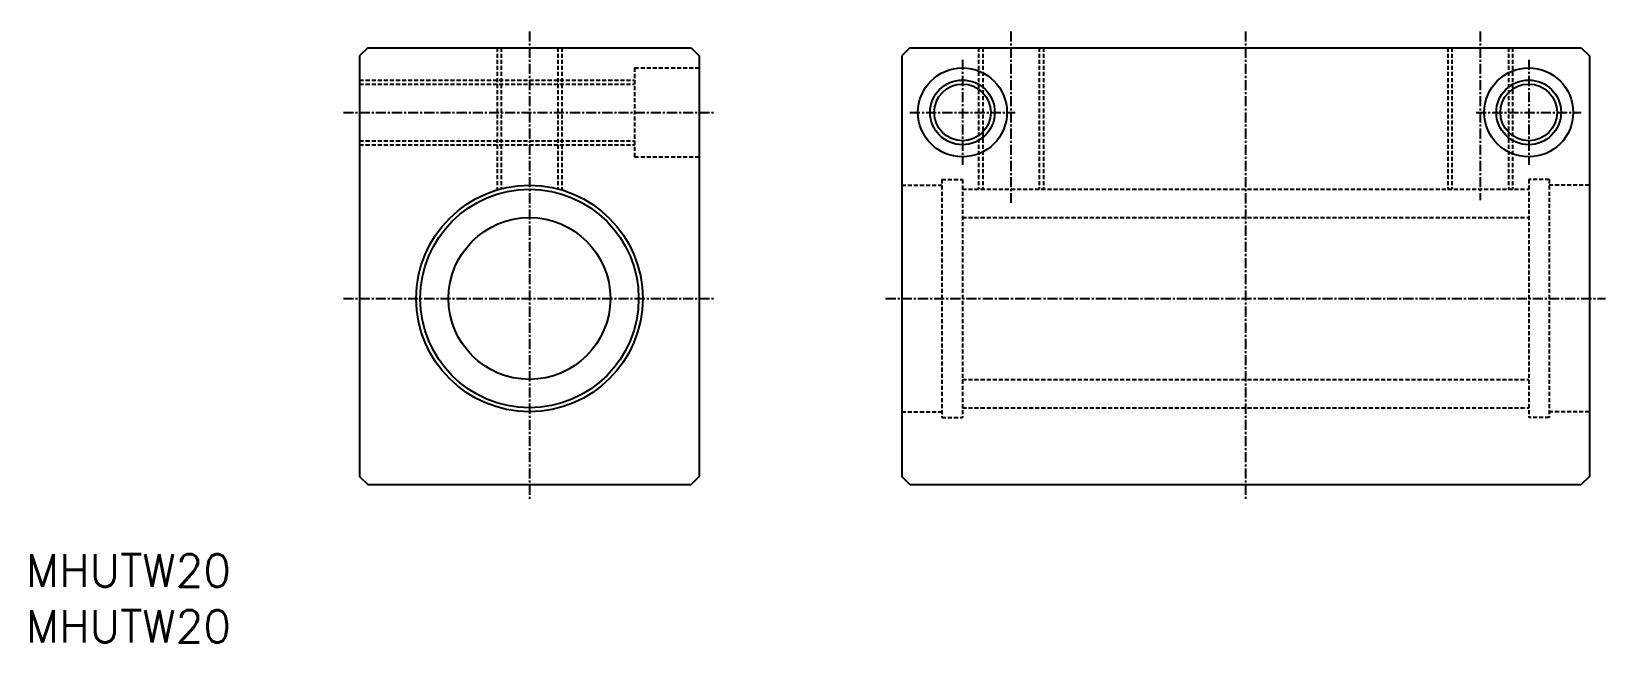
# Model space of a CAD drawing. Extents: x 928 to 1123, y 92 to 168.
import ezdxf

# ---------------------------------------------------------------- set-up
doc = ezdxf.new("R2010")
doc.units = 0
doc.linetypes.add('CENTER', pattern=[2, 1.25, -0.25, 0.25, -0.25])
doc.linetypes.add('DASHED', pattern=[0.75, 0.5, -0.25])
doc.layers.get('0').update_dxf_attribs({"linetype": 'CONTINUOUS'})
doc.layers.add('CENTER', color=1, linetype='CENTER')
doc.styles.get("Standard").update_dxf_attribs({"font": 'txt.shx', "bigfont": 'bigfont.shx'})

msp = doc.modelspace()

# ---------------------------------------------------------------- linework, layer by layer
at = {"color": 7, "linetype": 'CONTINUOUS'}
for p, q in [((969.55, 165.84), (968.55, 164.84)), ((969.55, 165.84), (1009.55, 165.84)), ((1009.55, 165.84), (1010.55, 164.84)), ((1036.58, 165.84), (1035.58, 164.84)), ((1036.58, 165.84), (1119.58, 165.84)), ((1119.58, 165.84), (1120.58, 164.84)), ((968.55, 164.84), (968.55, 112.84)), ((1010.55, 164.84), (1010.55, 112.84)), ((1035.58, 164.84), (1035.58, 112.84)), ((1120.58, 164.84), (1120.58, 112.84)), ((1010.55, 151.84), (1010.55, 151.84)), ((1010.55, 138.84), (1010.55, 138.84)), ((968.55, 112.84), (969.55, 111.84)), ((969.55, 111.84), (1009.55, 111.84)), ((1010.55, 112.84), (1009.55, 111.84)), ((1036.58, 111.84), (1035.58, 112.84)), ((1036.58, 111.84), (1119.58, 111.84)), ((1120.58, 112.84), (1119.58, 111.84))]:
    msp.add_line(p, q, dxfattribs=at)
at = {"color": 3, "linetype": 'DASHED'}
for p, q in [((985.55, 165.84), (985.55, 148.26)), ((986.05, 165.84), (986.05, 148.4)), ((993.05, 165.84), (993.05, 148.4)), ((993.55, 165.84), (993.55, 148.26)), ((1045.08, 165.84), (1045.08, 148.34)), ((1045.58, 165.84), (1045.58, 148.34)), ((1052.58, 165.84), (1052.58, 148.34)), ((1053.08, 165.84), (1053.08, 148.34)), ((1103.08, 165.84), (1103.08, 148.34)), ((1103.58, 165.84), (1103.58, 148.34)), ((1110.58, 165.84), (1110.58, 148.34)), ((1111.08, 165.84), (1111.08, 148.34)), ((968.55, 161.84), (1002.55, 161.84)), ((1002.55, 163.34), (1002.55, 152.34)), ((1002.55, 163.34), (1010.55, 163.34)), ((968.55, 161.34), (1002.55, 161.34)), ((968.55, 154.34), (1002.55, 154.34)), ((968.55, 153.84), (1002.55, 153.84)), ((1002.55, 152.34), (1010.55, 152.34)), ((1035.58, 148.84), (1040.53, 148.84)), ((1040.53, 149.54), (1040.53, 120.14)), ((1040.53, 149.54), (1043.08, 149.54)), ((1043.08, 149.54), (1043.08, 120.14)), ((1043.08, 148.34), (1113.08, 148.34)), ((1113.08, 149.54), (1113.08, 120.14)), ((1115.63, 149.54), (1113.08, 149.54)), ((1115.63, 149.54), (1115.63, 120.14)), ((1120.58, 148.84), (1115.63, 148.84)), ((1043.08, 144.84), (1113.08, 144.84)), ((1043.08, 124.84), (1113.08, 124.84)), ((1035.58, 120.84), (1040.53, 120.84)), ((1043.08, 121.34), (1113.08, 121.34)), ((1120.58, 120.84), (1115.63, 120.84)), ((1040.53, 120.14), (1043.08, 120.14)), ((1115.63, 120.14), (1113.08, 120.14))]:
    msp.add_line(p, q, dxfattribs=at)
at = {"color": 7, "linetype": 'CONTINUOUS'}
for centre, radius in [((1043.08, 157.84), 5.5), ((1113.08, 157.84), 5.5), ((1043.08, 157.84), 3.5), ((1113.08, 157.84), 3.5), ((989.55, 134.84), 14), ((989.55, 134.84), 13.5), ((989.55, 134.84), 10)]:
    msp.add_circle(centre, radius, dxfattribs=at)
at = {"color": 3, "linetype": 'CONTINUOUS'}
for centre in [(1043.08, 157.84), (1113.08, 157.84)]:
    msp.add_circle(centre, 4, dxfattribs=at)
at = {"layer": 'CENTER', "color": 1, "linetype": 'CENTER'}
for p, q in [((989.55, 167.84), (989.55, 109.84)), ((1049.08, 167.84), (1049.08, 146.67)), ((1078.08, 167.84), (1078.08, 109.84)), ((1107.08, 167.84), (1107.08, 147.01)), ((1043.08, 164.34), (1043.08, 151.34)), ((1113.08, 164.34), (1113.08, 151.34)), ((966.55, 157.84), (1012.55, 157.84)), ((1036.58, 157.84), (1049.58, 157.84)), ((1106.58, 157.84), (1119.58, 157.84)), ((966.55, 134.84), (1012.55, 134.84)), ((1033.58, 134.84), (1122.58, 134.84))]:
    msp.add_line(p, q, dxfattribs=at)

# ---------------------------------------------------------------- texts
at = {"color": 7, "linetype": 'CONTINUOUS'}
for p in [(927.3, 99.22), (927.3, 92.32)]:
    msp.add_text('MHUTW20', height=4, dxfattribs=at).set_placement(p)

doc.saveas('drawing.dxf')
